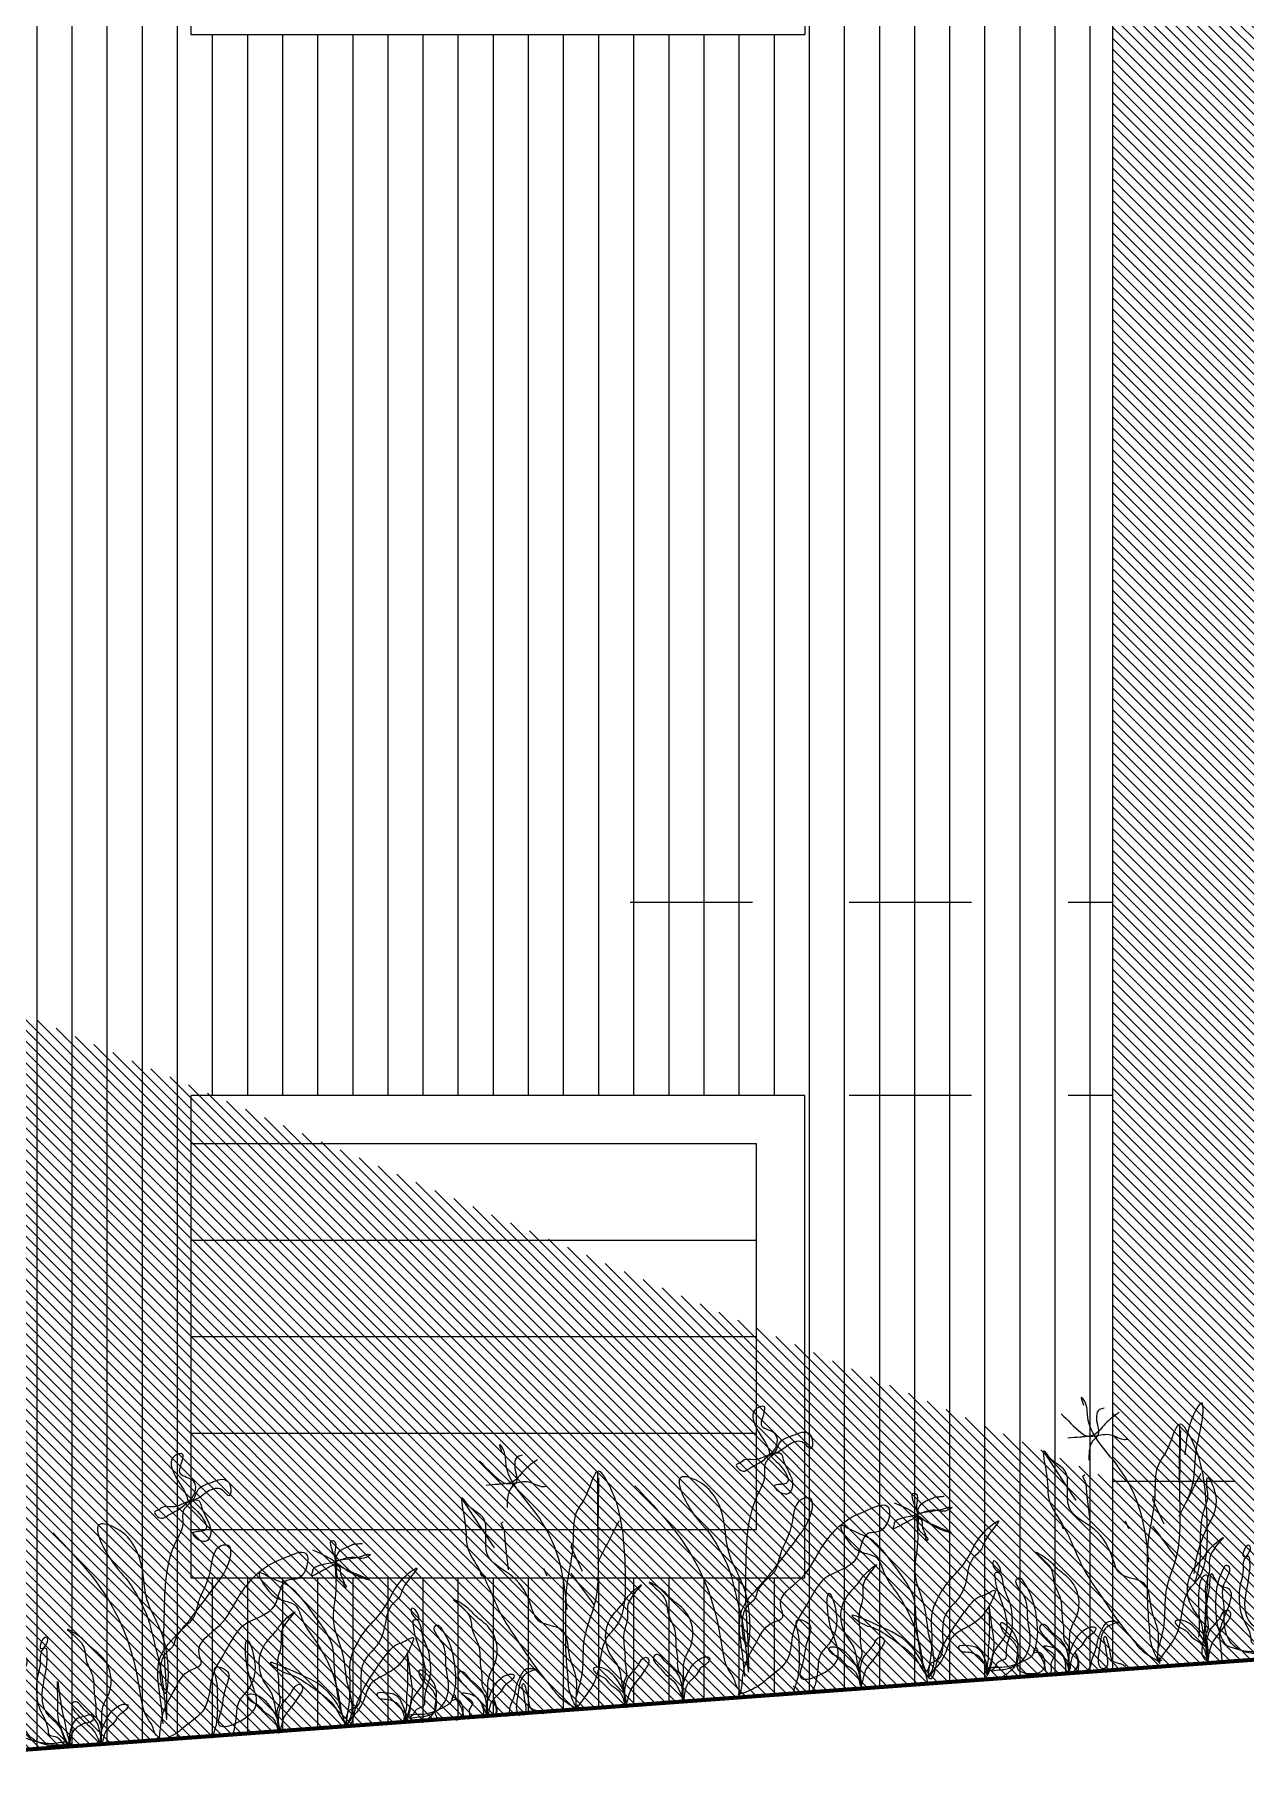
# Model space of a CAD drawing. Header units: millimetres. Extents: x 3779 to 7711, y 1445 to 3132.
# Drawn here: x 3976.757 to 3978.013, y 1452.485 to 1454.275 of the extents above; entities that cross this region are included whole.
import ezdxf

# ---------------------------------------------------------------- set-up
doc = ezdxf.new("R2010")
doc.units = ezdxf.units.MM
doc.linetypes.add('HIDDEN', pattern=[9.525, 6.35, -3.175])
for name, color, linetype, lineweight in [('pluma 0.0', 33, 'Continuous', 0), ('pluma 0.5', 41, 'Continuous', 5), ('pluma 1', 1, 'Continuous', 9), ('pluma 1.5', 14, 'Continuous', 15), ('pluma 12', 30, 'Continuous', 120), ('proyecciones', 32, 'HIDDEN', 9), ('VEJETACION', 3, 'Continuous', 9)]:
    doc.layers.add(name, color=color, linetype=linetype, lineweight=lineweight)
pattern_1 = [(135, (0, 0), (-0.005612660076, -0.005612660076), [])]

# ---------------------------------------------------------------- blocks, each defined once
blk = doc.blocks.new('JGJGHJ')
at = {"layer": 'VEJETACION', "color": 84, "linetype": 'Continuous', "lineweight": 5, "ltscale": 0.1}
for p, q in [((1139.2041, 440.5504), (1139.1997, 440.491)), ((1139.0623, 440.5323), (1139.0915, 440.4804)), ((1139.1006, 440.5052), (1139.1026, 440.5065)), ((1139.1033, 440.497), (1139.1006, 440.5052)), ((1139.1034, 440.4841), (1139.1033, 440.497)), ((1139.1048, 440.4565), (1139.1034, 440.4841)), ((1139.1713, 440.4754), (1139.1724, 440.479)), ((1139.1809, 440.4493), (1139.1713, 440.4754)), ((1139.0765, 440.4517), (1139.0755, 440.4553)), ((1139.1441, 440.4471), (1139.1414, 440.4553))]:
    blk.add_line(p, q, dxfattribs=at)
for points in [[(1138.7362, 440.3233), (1138.735, 440.3514), (1138.7379, 440.392), (1138.7597, 440.4171), (1138.8021, 440.4642), (1138.8156, 440.4841), (1138.8165, 440.5028), (1138.8092, 440.5028), (1138.7968, 440.4808), (1138.7886, 440.46), (1138.7824, 440.4485), (1138.7752, 440.4307), (1138.7555, 440.4109), (1138.7524, 440.4035), (1138.7421, 440.3941), (1138.7402, 440.3545), (1138.7452, 440.3952), (1138.7282, 440.4555), (1138.7259, 440.4857), (1138.6997, 440.5303), (1138.6861, 440.5344), (1138.6936, 440.498), (1138.7125, 440.47), (1138.7188, 440.4575), (1138.7272, 440.4367), (1138.7337, 440.4034), (1138.738, 440.3743), (1138.7403, 440.3285), (1138.7413, 440.342), (1138.743, 440.4066), (1138.746, 440.442), (1138.749, 440.4671), (1138.7633, 440.5109), (1138.7716, 440.5286), (1138.7746, 440.5443), (1138.7767, 440.5463), (1138.7788, 440.5484), (1138.7819, 440.5505), (1138.7912, 440.5641), (1138.8016, 440.5684), (1138.8193, 440.5705), (1138.8235, 440.5633), (1138.8215, 440.5539), (1138.8144, 440.5606), (1138.7997, 440.56), (1138.786, 440.5526), (1138.7808, 440.5516), (1138.7615, 440.5468), (1138.7519, 440.5473), (1138.7469, 440.5445), (1138.7434, 440.543), (1138.7496, 440.5358), (1138.7559, 440.5379), (1138.76, 440.54), (1138.7725, 440.5463), (1138.7777, 440.5505), (1138.7829, 440.5547), (1138.7859, 440.5714), (1138.7726, 440.5806), (1138.7759, 440.5947), (1138.7764, 440.6005), (1138.7681, 440.5994), (1138.7671, 440.5786), (1138.7777, 440.5557), (1138.7787, 440.5516), (1138.7874, 440.5402), (1138.7932, 440.52), (1138.781, 440.5183), (1138.7936, 440.5089), (1138.7987, 440.5131), (1138.7923, 440.5443), (1138.7902, 440.5506), (1138.7829, 440.5516), (1138.7798, 440.5505)], [(1139.1624, 440.4111), (1139.1574, 440.4638), (1139.1372, 440.513), (1139.11, 440.5656), (1139.1075, 440.5831), (1139.1052, 440.5866), (1139.1064, 440.5784)], [(1139.1275, 440.5739), (1139.1228, 440.5727), (1139.1194, 440.5562), (1139.1195, 440.5469), (1139.1136, 440.541), (1139.1113, 440.5374), (1139.109, 440.5304), (1139.1079, 440.521)], [(1139.083, 440.5713), (1139.1018, 440.5503), (1139.1066, 440.5468), (1139.1159, 440.5457), (1139.1324, 440.5458), (1139.1465, 440.54), (1139.15, 440.54)], [(1139.1428, 440.5681), (1139.1276, 440.5575), (1139.1148, 440.5468), (1139.1054, 440.5456), (1139.1007, 440.5456), (1139.0878, 440.5455)], [(1139.1642, 440.3089), (1139.1648, 440.3164), (1139.1666, 440.3392), (1139.1616, 440.3616), (1139.1552, 440.3902), (1139.1318, 440.4016), (1139.1251, 440.418), (1139.1086, 440.4489), (1139.0839, 440.4741), (1139.0821, 440.5127), (1139.0689, 440.5251), (1139.0626, 440.534), (1139.0634, 440.5073), (1139.0638, 440.4833), (1139.0751, 440.4579), (1139.0845, 440.4356), (1139.0928, 440.4126), (1139.1084, 440.383), (1139.1264, 440.3521), (1139.1416, 440.3295), (1139.1536, 440.316), (1139.1658, 440.3085), (1139.1651, 440.3095), (1139.1664, 440.3118)], [(1139.165, 440.3079), (1139.1697, 440.3139), (1139.1839, 440.3318), (1139.1921, 440.3532), (1139.2027, 440.3806), (1139.2109, 440.3889), (1139.2192, 440.4032), (1139.2249, 440.4365), (1139.226, 440.4662), (1139.2221, 440.5149), (1139.2161, 440.5338), (1139.2053, 440.5516), (1139.1912, 440.529), (1139.1782, 440.5087), (1139.1736, 440.4814), (1139.169, 440.4576), (1139.1632, 440.4338), (1139.1598, 440.4005), (1139.1576, 440.3649), (1139.1577, 440.3376), (1139.1602, 440.3198), (1139.1662, 440.3068), (1139.1662, 440.3079), (1139.1686, 440.3091)], [(1139.2047, 440.5449), (1139.1986, 440.4696), (1139.1907, 440.4139), (1139.1777, 440.3795), (1139.173, 440.3451), (1139.1682, 440.3287), (1139.165, 440.3205)], [(1138.6366, 440.5288), (1138.6878, 440.4571), (1138.7077, 440.4032), (1138.7145, 440.3558), (1138.7195, 440.3312), (1138.7245, 440.3214), (1138.7262, 440.3149), (1138.7278, 440.3116)], [(1138.9035, 440.4918), (1138.9214, 440.4814), (1138.9367, 440.4689), (1138.9562, 440.4579), (1138.9588, 440.4569), (1138.9262, 440.4767), (1138.9576, 440.4826), (1138.9602, 440.4832), (1138.9618, 440.4826), (1138.9629, 440.4826), (1138.9608, 440.4811), (1138.945, 440.481), (1138.9235, 440.4772), (1138.9062, 440.474), (1138.9026, 440.4718), (1138.901, 440.4671), (1138.9005, 440.466), (1138.9089, 440.4682), (1138.9209, 440.4735), (1138.9256, 440.4762), (1138.9267, 440.4777), (1138.9266, 440.4861), (1138.9266, 440.4992), (1138.925, 440.4998), (1138.9272, 440.4756), (1138.9267, 440.4699), (1138.9273, 440.4615), (1138.9294, 440.4589), (1138.9326, 440.4552), (1138.9336, 440.4521), (1138.9347, 440.4505), (1138.9357, 440.451), (1138.9347, 440.4536), (1138.9331, 440.4584), (1138.9309, 440.4652), (1138.9299, 440.4725), (1138.9283, 440.4735), (1138.9277, 440.4751), (1138.9272, 440.4767)], [(1138.7303, 440.3058), (1138.732, 440.3132), (1138.7372, 440.3354), (1138.7489, 440.3552), (1138.7696, 440.3772), (1138.7796, 440.3817), (1138.7784, 440.3928), (1138.8016, 440.4207), (1138.8226, 440.4474), (1138.8569, 440.4792), (1138.8755, 440.4862), (1138.8961, 440.4888), (1138.8872, 440.4637), (1138.8746, 440.4621), (1138.8603, 440.4376), (1138.826, 440.4186), (1138.8084, 440.3974), (1138.7897, 440.3662), (1138.7795, 440.3354), (1138.758, 440.3185), (1138.7426, 440.3094), (1138.7286, 440.306), (1138.7295, 440.3067), (1138.729, 440.3094)], [(1139.197, 440.4565), (1139.223, 440.4992)], [(1139.1907, 440.4139), (1139.1692, 440.4482)], [(1139.2163, 440.305), (1139.2157, 440.3176), (1139.2099, 440.3323), (1139.1972, 440.3464), (1139.1899, 440.349), (1139.1872, 440.349), (1139.1851, 440.3479), (1139.1873, 440.3432), (1139.1957, 440.3375), (1139.2004, 440.3312), (1139.2078, 440.3249), (1139.2131, 440.3161), (1139.2153, 440.3071), (1139.2157, 440.3192), (1139.2235, 440.3397), (1139.2319, 440.3487), (1139.2371, 440.355), (1139.2407, 440.3556), (1139.2423, 440.354), (1139.2361, 440.3403), (1139.2345, 440.3382), (1139.222, 440.3234), (1139.2189, 440.3161), (1139.2153, 440.3071), (1139.2153, 440.3092), (1139.2136, 440.3302), (1139.2109, 440.348), (1139.2029, 440.3627), (1139.2064, 440.3984), (1139.2194, 440.4121), (1139.2278, 440.4216), (1139.2409, 440.4311), (1139.2263, 440.4132), (1139.2242, 440.3985), (1139.2191, 440.3817), (1139.2187, 440.3602), (1139.2182, 440.3507), (1139.2177, 440.336), (1139.2157, 440.3323), (1139.2147, 440.3255), (1139.2152, 440.3203), (1139.2158, 440.3056)], [(1138.9869, 440.3059), (1138.9826, 440.3227), (1138.9684, 440.3316), (1138.9605, 440.3341), (1138.9594, 440.3378), (1138.9699, 440.3384), (1138.9789, 440.3353), (1138.9821, 440.3311), (1138.9852, 440.3238), (1138.9874, 440.3091), (1138.9874, 440.308), (1138.9916, 440.3165), (1138.9952, 440.3291), (1139.0082, 440.3459), (1139.0108, 440.3648), (1139.0021, 440.4078), (1139.0032, 440.412), (1139.0079, 440.412), (1139.0015, 440.4236), (1139.001, 440.4225), (1139.0084, 440.4084), (1139.01, 440.3984), (1139.0154, 440.379), (1139.0165, 440.367), (1139.0155, 440.3528), (1139.0078, 440.327), (1139.0073, 440.3228), (1138.9989, 440.3191), (1138.9932, 440.3123), (1138.9911, 440.3107), (1138.9942, 440.3107), (1139.0089, 440.3118), (1139.0262, 440.3214), (1139.034, 440.3434), (1139.0328, 440.3623), (1139.0306, 440.3859), (1139.0252, 440.4043), (1139.0263, 440.4048), (1139.031, 440.4006), (1139.0418, 440.3571), (1139.0418, 440.3482), (1139.0387, 440.3324), (1139.0336, 440.3225), (1139.0288, 440.3198), (1139.0021, 440.3134), (1138.9932, 440.3138), (1138.9869, 440.3122), (1138.9853, 440.3107), (1138.9853, 440.3096), (1138.9936, 440.3259), (1138.9956, 440.3522), (1138.9939, 440.3768), (1138.9914, 440.3443), (1138.9894, 440.3301), (1138.9884, 440.3206), (1138.9874, 440.3143), (1138.9879, 440.3122)]]:
    blk.add_spline(points, degree=3, dxfattribs=at)
for points, knots in [([(1138.9244, 440.305), (1138.9238, 440.3102), (1138.9218, 440.3248), (1138.9062, 440.3503), (1138.8859, 440.3616), (1138.8401, 440.3862), (1138.8625, 440.3675), (1138.8735, 440.364), (1138.886, 440.3561), (1138.8994, 440.344), (1138.9125, 440.333), (1138.9187, 440.3199), (1138.9286, 440.2983), (1138.9348, 440.3216), (1138.9418, 440.3404), (1138.9578, 440.3612), (1138.9719, 440.3785), (1138.9822, 440.3883), (1138.9908, 440.389), (1139.0032, 440.3965), (1138.9982, 440.3844), (1138.9932, 440.3767), (1138.9833, 440.3644), (1138.9697, 440.3572), (1138.9517, 440.3508), (1138.9463, 440.3324), (1138.9378, 440.321), (1138.9305, 440.3147), (1138.9229, 440.303), (1138.9365, 440.349), (1138.928, 440.3715), (1138.9511, 440.4055), (1138.9733, 440.4234), (1138.9856, 440.4477), (1138.9991, 440.4599), (1139.0155, 440.4684), (1138.9934, 440.4485), (1138.9915, 440.4361), (1138.9761, 440.4268), (1138.9736, 440.4069), (1138.9648, 440.3882), (1138.9501, 440.377), (1138.9401, 440.3559), (1138.9465, 440.3256), (1138.9282, 440.3234), (1138.9217, 440.3002), (1138.9155, 440.3636), (1138.9197, 440.3948), (1138.8991, 440.4254), (1138.8809, 440.4569), (1138.8605, 440.4639), (1138.8405, 440.4781), (1138.8556, 440.4471), (1138.869, 440.4418), (1138.8848, 440.4366), (1138.8869, 440.4172), (1138.8968, 440.4031), (1138.9057, 440.387), (1138.9143, 440.367), (1138.9193, 440.3464), (1138.9205, 440.3267), (1138.9217, 440.3189), (1138.9246, 440.3074), (1138.9375, 440.3236), (1138.9274, 440.3482), (1138.9295, 440.3829), (1138.9157, 440.4142), (1138.9253, 440.4429), (1138.9261, 440.4667), (1138.9256, 440.4878), (1138.9387, 440.492), (1138.9438, 440.4936), (1138.9463, 440.4949), (1138.9498, 440.4946), (1138.9528, 440.4948), (1138.9551, 440.4948), (1138.9558, 440.4948)], [0.002739, 0.002739, 0.002739, 0.002739, 0.018273, 0.046968, 0.08365, 0.112338, 0.130172, 0.137802, 0.149484, 0.172954, 0.193505, 0.197984, 0.218824, 0.233162, 0.24711, 0.286002, 0.305882, 0.317303, 0.324597, 0.33602, 0.339187, 0.356706, 0.367352, 0.384876, 0.403266, 0.420291, 0.43892, 0.444586, 0.450999, 0.47026, 0.519692, 0.554414, 0.578494, 0.606554, 0.632847, 0.635087, 0.656521, 0.670434, 0.681081, 0.704884, 0.726387, 0.741968, 0.758544, 0.797198, 0.802593, 0.807071, 0.857943, 0.87897, 0.920175, 0.958036, 0.982265, 0.990342, 1.015457, 1.030748, 1.041949, 1.060359, 1.081861, 1.094409, 1.115054, 1.146877, 1.158935, 1.171117, 1.177834, 1.180667, 1.22177, 1.249879, 1.285018, 1.319063, 1.335115, 1.359887, 1.369754, 1.372922, 1.37609, 1.378094, 1.383104, 1.385107, 1.385107, 1.385107, 1.385107]), ([(1138.8562, 440.305), (1138.8562, 440.3087), (1138.8561, 440.3176), (1138.8497, 440.3316), (1138.8409, 440.3435), (1138.8313, 440.347), (1138.8272, 440.3473), (1138.8234, 440.3458), (1138.8284, 440.3387), (1138.8356, 440.3372), (1138.84, 440.3282), (1138.8485, 440.3233), (1138.8532, 440.316), (1138.8557, 440.2993), (1138.8547, 440.3245), (1138.8599, 440.3358), (1138.8715, 440.3452), (1138.8749, 440.3529), (1138.8803, 440.3544), (1138.8854, 440.3485), (1138.8781, 440.3417), (1138.8713, 440.3319), (1138.8624, 440.3242), (1138.8589, 440.3154), (1138.8549, 440.3018), (1138.8553, 440.315), (1138.8529, 440.3266), (1138.8527, 440.3466), (1138.8371, 440.3651), (1138.8398, 440.3942), (1138.8589, 440.4085), (1138.8665, 440.4202), (1138.8904, 440.4362), (1138.862, 440.4133), (1138.8659, 440.3957), (1138.8562, 440.3788), (1138.8594, 440.3621), (1138.8572, 440.3472), (1138.86, 440.3369), (1138.8546, 440.3298), (1138.8542, 440.3241), (1138.8555, 440.3157), (1138.8556, 440.3095), (1138.8556, 440.305)], [0.0018787, 0.0018787, 0.0018787, 0.0018787, 0.0126042, 0.0283908, 0.0473512, 0.0551559, 0.0577811, 0.0601289, 0.0652974, 0.0754898, 0.0833623, 0.0930411, 0.1033918, 0.1125559, 0.124636, 0.1465632, 0.1588164, 0.1670148, 0.1707275, 0.1729543, 0.1879815, 0.1906057, 0.2099613, 0.2179544, 0.2276022, 0.2297011, 0.2507489, 0.2687815, 0.2854514, 0.3213213, 0.3402531, 0.3528934, 0.3690643, 0.3921814, 0.407023, 0.4246157, 0.4461357, 0.4555953, 0.4702969, 0.474528, 0.4814296, 0.4867031, 0.5000323, 0.5000323, 0.5000323, 0.5000323]), ([(1139.0714, 440.305), (1139.0713, 440.309), (1139.0712, 440.3183), (1139.0776, 440.3328), (1139.0862, 440.3448), (1139.0958, 440.3484), (1139.0999, 440.3487), (1139.1037, 440.3472), (1139.0988, 440.3402), (1139.0916, 440.3386), (1139.0873, 440.3295), (1139.0789, 440.3245), (1139.0743, 440.3171), (1139.0719, 440.3005), (1139.0726, 440.3257), (1139.0673, 440.3369), (1139.0556, 440.3461), (1139.0522, 440.3538), (1139.0468, 440.3553), (1139.0417, 440.3493), (1139.0491, 440.3426), (1139.056, 440.3329), (1139.065, 440.3253), (1139.0685, 440.3165), (1139.0727, 440.3029), (1139.0721, 440.3161), (1139.0744, 440.3278), (1139.0744, 440.3477), (1139.0898, 440.3664), (1139.0868, 440.3955), (1139.0676, 440.4096), (1139.0599, 440.4212), (1139.0357, 440.437), (1139.0644, 440.4144), (1139.0607, 440.3967), (1139.0705, 440.3799), (1139.0676, 440.3632), (1139.0699, 440.3484), (1139.0672, 440.338), (1139.0727, 440.331), (1139.0732, 440.3252), (1139.0719, 440.3165), (1139.0719, 440.3099), (1139.072, 440.305)], [0.0007556, 0.0007556, 0.0007556, 0.0007556, 0.0126042, 0.0283908, 0.0473512, 0.0551559, 0.0577811, 0.0601289, 0.0652974, 0.0754898, 0.0833623, 0.0930411, 0.1033918, 0.1125559, 0.124636, 0.1465632, 0.1588164, 0.1670148, 0.1707275, 0.1729543, 0.1879815, 0.1906057, 0.2099613, 0.2179544, 0.2276022, 0.2297011, 0.2507489, 0.2687815, 0.2854514, 0.3213213, 0.3402531, 0.3528934, 0.3690643, 0.3921814, 0.407023, 0.4246157, 0.4461357, 0.4555953, 0.4702969, 0.474528, 0.4814296, 0.4867031, 0.5011689, 0.5011689, 0.5011689, 0.5011689]), ([(1138.6378, 440.305), (1138.6384, 440.3108), (1138.6397, 440.3222), (1138.6525, 440.3306), (1138.6636, 440.3302), (1138.6663, 440.3396), (1138.6536, 440.3364), (1138.6461, 440.3352), (1138.6416, 440.3285), (1138.6382, 440.3198), (1138.637, 440.3123), (1138.6373, 440.303), (1138.6308, 440.3188), (1138.6309, 440.329), (1138.6132, 440.342), (1138.612, 440.3724), (1138.6218, 440.3886), (1138.6214, 440.4115), (1138.61, 440.4065), (1138.6201, 440.4257), (1138.6247, 440.4155), (1138.6132, 440.4087), (1138.6145, 440.3927), (1138.6079, 440.3797), (1138.6074, 440.3641), (1138.6077, 440.346), (1138.6173, 440.3336), (1138.6163, 440.3184), (1138.6277, 440.3188), (1138.6283, 440.3118), (1138.6349, 440.3083), (1138.6241, 440.3095), (1138.6152, 440.3084), (1138.5946, 440.3181), (1138.5887, 440.3397), (1138.5928, 440.3618), (1138.5876, 440.3808), (1138.6041, 440.399), (1138.5957, 440.4035), (1138.5834, 440.3835), (1138.5826, 440.367), (1138.5821, 440.3433), (1138.5849, 440.3318), (1138.5888, 440.3206), (1138.6026, 440.3144), (1138.6162, 440.31), (1138.6306, 440.3124), (1138.6364, 440.3114), (1138.6394, 440.3093), (1138.6388, 440.3013), (1138.6263, 440.334), (1138.6288, 440.3441), (1138.6301, 440.3926), (1138.6313, 440.3458), (1138.6352, 440.3301), (1138.6354, 440.3198), (1138.6377, 440.3139), (1138.6369, 440.3111), (1138.6367, 440.3104)], [0.000913, 0.000913, 0.000913, 0.000913, 0.0173084, 0.0340575, 0.0423584, 0.0461786, 0.0566925, 0.066157, 0.0714054, 0.0793985, 0.09424, 0.0952895, 0.1046771, 0.1177957, 0.1391085, 0.1581799, 0.2020194, 0.2063465, 0.2110719, 0.2242232, 0.2253967, 0.2413574, 0.2514508, 0.2715629, 0.283677, 0.2978834, 0.3247739, 0.3290043, 0.3381728, 0.3471107, 0.3497353, 0.3528855, 0.3676238, 0.3873573, 0.4107605, 0.4296796, 0.4533853, 0.4724863, 0.4736601, 0.4799807, 0.5247805, 0.5337008, 0.5497546, 0.5610222, 0.5664269, 0.5939342, 0.6028751, 0.6093694, 0.6115962, 0.6126457, 0.6309532, 0.6572732, 0.6819853, 0.7146237, 0.728946, 0.7384492, 0.7448328, 0.7469964, 0.7469964, 0.7469964, 0.7469964]), ([(1138.6711, 440.305), (1138.6711, 440.3054), (1138.6708, 440.3143), (1138.673, 440.3257), (1138.673, 440.3456), (1138.6884, 440.3643), (1138.6854, 440.3934), (1138.6662, 440.4075), (1138.6584, 440.4191), (1138.6343, 440.4349), (1138.663, 440.4122), (1138.6593, 440.3946), (1138.6691, 440.3778), (1138.6662, 440.3611), (1138.6685, 440.3462), (1138.6658, 440.3359), (1138.6713, 440.3289), (1138.6717, 440.3231), (1138.6706, 440.3151), (1138.6705, 440.3092), (1138.6705, 440.305)], [0.2285288, 0.2285288, 0.2285288, 0.2285288, 0.2297011, 0.2507489, 0.2687815, 0.2854514, 0.3213213, 0.3402531, 0.3528934, 0.3690643, 0.3921814, 0.407023, 0.4246157, 0.4461357, 0.4555953, 0.4702969, 0.474528, 0.4814296, 0.4867031, 0.4990602, 0.4990602, 0.4990602, 0.4990602]), ([(1138.7854, 440.3048), (1138.7875, 440.3091), (1138.7933, 440.3213), (1138.7937, 440.3439), (1138.796, 440.3608), (1138.7905, 440.3825), (1138.8103, 440.3733), (1138.8053, 440.3602), (1138.7999, 440.3479), (1138.798, 440.3338), (1138.7861, 440.308), (1138.8489, 440.3291), (1138.8236, 440.3612), (1138.8277, 440.4177), (1138.8395, 440.3722), (1138.8298, 440.3541), (1138.8143, 440.3405), (1138.8124, 440.327), (1138.8092, 440.3103), (1138.8057, 440.305)], [0, 0, 0, 0, 0.0145093, 0.0403953, 0.0638316, 0.0738756, 0.0888556, 0.0967471, 0.1122925, 0.1296184, 0.1423434, 0.1791755, 0.2238299, 0.2540448, 0.2770528, 0.3131152, 0.3194303, 0.337077, 0.3558203, 0.3558203, 0.3558203, 0.3558203]), ([(1139.004, 440.305), (1139.0099, 440.3083), (1139.0221, 440.3151), (1139.0204, 440.3405), (1139.0049, 440.3474), (1139.0041, 440.3639), (1139.0227, 440.3445), (1139.0203, 440.3305), (1139.0155, 440.309), (1139.0252, 440.3058), (1139.0295, 440.3051), (1139.0297, 440.305)], [0, 0, 0, 0, 0.0190631, 0.0390751, 0.0609662, 0.0651734, 0.0786481, 0.1041588, 0.1199359, 0.1309978, 0.1313624, 0.1313624, 0.1313624, 0.1313624]), ([(1138.6707, 440.3124), (1138.6706, 440.3137), (1138.6701, 440.3258), (1138.6659, 440.3347), (1138.6542, 440.344), (1138.6508, 440.3517), (1138.6453, 440.3532), (1138.6402, 440.3472), (1138.6476, 440.3404), (1138.6546, 440.3307), (1138.6636, 440.3231), (1138.6667, 440.3153), (1138.6694, 440.3069), (1138.6702, 440.305)], [0.1219066, 0.1219066, 0.1219066, 0.1219066, 0.124636, 0.1465632, 0.1588164, 0.1670148, 0.1707275, 0.1729543, 0.1879815, 0.1906057, 0.2099613, 0.2179544, 0.2240283, 0.2240283, 0.2240283, 0.2240283]), ([(1138.67, 440.305), (1138.6699, 440.3083), (1138.67, 440.3169), (1138.6762, 440.3307), (1138.6848, 440.3427), (1138.6944, 440.3463), (1138.6985, 440.3466), (1138.7023, 440.3451), (1138.6973, 440.338), (1138.6902, 440.3365), (1138.6859, 440.3274), (1138.6774, 440.3224), (1138.6732, 440.3155), (1138.6717, 440.3066), (1138.6713, 440.305)], [0.0028509, 0.0028509, 0.0028509, 0.0028509, 0.0126042, 0.0283908, 0.0473512, 0.0551559, 0.0577811, 0.0601289, 0.0652974, 0.0754898, 0.0833623, 0.0930411, 0.1033918, 0.1106779, 0.1106779, 0.1106779, 0.1106779]), ([(1139.0918, 440.305), (1139.0922, 440.3053), (1139.095, 440.3076), (1139.0956, 440.3162), (1139.1017, 440.3247), (1139.1038, 440.3361), (1139.1084, 440.3446), (1139.1136, 440.3534), (1139.1204, 440.3529), (1139.1232, 440.3527), (1139.1283, 440.3504), (1139.1231, 440.3513), (1139.12, 440.3492), (1139.1154, 440.3485), (1139.1116, 440.3452), (1139.1082, 440.3406), (1139.1062, 440.333), (1139.1048, 440.3248), (1139.102, 440.3162), (1139.102, 440.3064), (1139.1059, 440.305)], [0.3429987, 0.3429987, 0.3429987, 0.3429987, 0.3443383, 0.3528353, 0.3672007, 0.3748583, 0.3870919, 0.3975073, 0.4006648, 0.406031, 0.408384, 0.4115412, 0.4148691, 0.4210279, 0.4243966, 0.4296567, 0.4379725, 0.44767, 0.4541753, 0.4670223, 0.4670223, 0.4670223, 0.4670223]), ([(1139.0397, 440.305), (1139.0421, 440.3056), (1139.049, 440.3096), (1139.0475, 440.3248), (1139.04, 440.3267), (1139.035, 440.3241), (1139.0395, 440.3349), (1139.0407, 440.3251), (1139.0451, 440.3195), (1139.0466, 440.3126), (1139.0474, 440.306), (1139.0477, 440.305)], [0.14037041, 0.14037041, 0.14037041, 0.14037041, 0.14772081, 0.16475415, 0.16795511, 0.17063811, 0.17679407, 0.18128768, 0.18881834, 0.20131939, 0.20412526, 0.20412526, 0.20412526, 0.20412526]), ([(1139.0531, 440.305), (1139.0547, 440.3076), (1139.0515, 440.3144), (1139.0616, 440.3224), (1139.0515, 440.3266), (1139.0456, 440.3331), (1139.0613, 440.331), (1139.0672, 440.3214), (1139.0684, 440.3111), (1139.0679, 440.3066), (1139.0679, 440.305)], [0.2114725, 0.2114725, 0.2114725, 0.2114725, 0.22094792, 0.22780607, 0.24083049, 0.24346062, 0.24819661, 0.27051547, 0.27684822, 0.28114856, 0.28114856, 0.28114856, 0.28114856]), ([(1139.0779, 440.305), (1139.0784, 440.3055), (1139.0828, 440.3101), (1139.0816, 440.3158), (1139.0789, 440.3254), (1139.0835, 440.3139), (1139.081, 440.3072), (1139.0811, 440.305)], [0.29521344, 0.29521344, 0.29521344, 0.29521344, 0.29681886, 0.31105723, 0.31322568, 0.3208833, 0.32976468, 0.32976468, 0.32976468, 0.32976468]), ([(1139.1093, 440.305), (1139.1096, 440.3052), (1139.1114, 440.306), (1139.1133, 440.3119), (1139.1112, 440.3206), (1139.112, 440.3291), (1139.1089, 440.3361), (1139.1122, 440.3382), (1139.1133, 440.333), (1139.1146, 440.3279), (1139.1156, 440.3201), (1139.1156, 440.3115), (1139.123, 440.3088), (1139.1269, 440.3083), (1139.1304, 440.3046), (1139.1303, 440.306), (1139.1303, 440.3062)], [0.47032051, 0.47032051, 0.47032051, 0.47032051, 0.47142849, 0.47613286, 0.4866641, 0.49775811, 0.50354306, 0.50471956, 0.50707184, 0.51460181, 0.5241264, 0.5300063, 0.53849014, 0.54249737, 0.54556529, 0.54609119, 0.54609119, 0.54609119, 0.54609119]), ([(1138.7902, 440.305), (1138.7898, 440.3057), (1138.7886, 440.3075), (1138.7866, 440.3086), (1138.7854, 440.3092)], [0.375688205, 0.375688205, 0.375688205, 0.375688205, 0.378160325, 0.382185658, 0.382185658, 0.382185658, 0.382185658])]:
    blk.add_open_spline(points, degree=3, knots=knots, dxfattribs=at)

msp = doc.modelspace()

# ---------------------------------------------------------------- hatches: boundary and pattern name
at = {"layer": 'pluma 0.0'}
h = msp.add_hatch(dxfattribs=at)
h.set_pattern_fill('LINE', color=256, scale=0.0025, angle=135)
h.set_pattern_definition(pattern_1)
h.paths.add_polyline_path([(3978.4998, 1452.7749), (3977.8748, 1452.7749), (3977.8748, 1452.5791), (3978.4998, 1452.6249)])
h.paths.add_polyline_path([(3978.4998, 1456.1749), (3978.0498, 1456.1749), (3978.0498, 1455.9749), (3977.8748, 1455.9749), (3977.8748, 1452.7749), (3978.4998, 1452.7749)])
h = msp.add_hatch(dxfattribs=at)
h.set_pattern_fill('LINE', color=256, scale=0.0025, angle=135)
h.set_pattern_definition(pattern_1)
h.paths.add_polyline_path([(3976.6505, 1453.02), (3975.8893, 1453.02), (3975.8893, 1452.6745), (3975.0893, 1452.6745), (3975.0893, 1453.02), (3974.8049, 1453.02), (3973.7423, 1452.2761), (3976.6505, 1452.4893)])
h.paths.add_polyline_path([(3975.8893, 1453.02), (3975.0893, 1453.02), (3975.0893, 1452.6745), (3975.8893, 1452.6745)], flags=17)
h.paths.add_polyline_path([(3975.8893, 1453.1745), (3975.0893, 1453.1745), (3975.0893, 1453.02), (3975.8893, 1453.02)])
h.paths.add_polyline_path([(3975.0893, 1453.1745), (3975.0257, 1453.1745), (3974.8049, 1453.02), (3975.0893, 1453.02)])
h.paths.add_polyline_path([(3976.6505, 1453.2997), (3976.5755, 1453.3747), (3976.5755, 1453.1746), (3976.0998, 1453.1746), (3976.0998, 1453.1746), (3975.8893, 1453.1746), (3975.8893, 1453.02), (3976.6505, 1453.02)])
h.paths.add_polyline_path([(3976.9302, 1453.02), (3976.6505, 1453.02), (3976.6505, 1452.4893), (3977.4055, 1452.5447)])
h.paths.add_polyline_path([(3976.6505, 1453.2997), (3976.6505, 1453.02), (3976.9302, 1453.02)], flags=17)
h.paths.add_polyline_path([(3976.6505, 1453.2997), (3976.9302, 1453.02), (3977.3037, 1453.02)])
h.paths.add_polyline_path([(3977.8748, 1452.7754), (3977.3037, 1453.02), (3976.9302, 1453.02), (3977.4055, 1452.5447), (3977.8748, 1452.5791)])

# ---------------------------------------------------------------- linework, layer by layer
for p, q in [((3976.7597, 1455.9749), (3976.7597, 1452.4973)), ((3976.7961, 1455.9749), (3976.7961, 1452.5)), ((3976.8325, 1455.9749), (3976.8325, 1452.5026)), ((3976.8689, 1455.9749), (3976.8689, 1452.5053)), ((3976.9053, 1455.9749), (3976.9053, 1452.508)), ((3977.5604, 1455.9749), (3977.5604, 1452.556)), ((3977.5968, 1455.9749), (3977.5968, 1452.5587)), ((3977.6332, 1455.9749), (3977.6332, 1452.5613)), ((3977.6696, 1455.9749), (3977.6696, 1452.564)), ((3977.7059, 1455.9749), (3977.7059, 1452.5667)), ((3977.7423, 1455.9749), (3977.7423, 1452.5693)), ((3977.7787, 1455.9749), (3977.7787, 1452.572)), ((3977.8151, 1455.9749), (3977.8151, 1452.5747)), ((3977.8515, 1455.9749), (3977.8515, 1452.5773)), ((3976.9417, 1454.2745), (3976.9417, 1453.1746)), ((3976.9781, 1454.2745), (3976.9781, 1453.1746)), ((3977.0145, 1454.2745), (3977.0145, 1453.1746)), ((3977.0509, 1454.2745), (3977.0509, 1453.1746)), ((3977.0873, 1454.2745), (3977.0873, 1453.1746)), ((3977.1237, 1454.2745), (3977.1237, 1453.1746)), ((3977.16, 1454.2745), (3977.16, 1453.1746)), ((3977.1964, 1454.2745), (3977.1964, 1453.1746)), ((3977.2328, 1454.2745), (3977.2328, 1453.1746)), ((3977.2692, 1454.2745), (3977.2692, 1453.1746)), ((3977.3056, 1454.2745), (3977.3056, 1453.1746)), ((3977.342, 1454.2745), (3977.342, 1453.1746)), ((3977.3784, 1454.2745), (3977.3784, 1453.1746)), ((3977.4148, 1454.2745), (3977.4148, 1453.1746)), ((3977.4512, 1454.2745), (3977.4512, 1453.1746)), ((3977.4876, 1454.2745), (3977.4876, 1453.1746)), ((3977.524, 1454.2745), (3977.524, 1453.1746)), ((3976.9417, 1452.6745), (3976.9417, 1452.5106)), ((3976.9781, 1452.6745), (3976.9781, 1452.5133)), ((3977.0145, 1452.6745), (3977.0145, 1452.516)), ((3977.0509, 1452.6745), (3977.0509, 1452.5187)), ((3977.0873, 1452.6745), (3977.0873, 1452.5213)), ((3977.1237, 1452.6745), (3977.1237, 1452.524)), ((3977.16, 1452.6745), (3977.16, 1452.5267)), ((3977.1964, 1452.6745), (3977.1964, 1452.5293)), ((3977.2328, 1452.6745), (3977.2328, 1452.532)), ((3977.2692, 1452.6745), (3977.2692, 1452.5347)), ((3977.3056, 1452.6745), (3977.3056, 1452.5373)), ((3977.342, 1452.6745), (3977.342, 1452.54)), ((3977.3784, 1452.6745), (3977.3784, 1452.5427)), ((3977.4148, 1452.6745), (3977.4148, 1452.5453)), ((3977.4512, 1452.6745), (3977.4512, 1452.548)), ((3977.4876, 1452.6745), (3977.4876, 1452.5507)), ((3977.524, 1452.6745), (3977.524, 1452.5533))]:
    msp.add_line(p, q, dxfattribs=at)
at = {"layer": 'pluma 0.5'}
msp.add_line((3977.8748, 1455.9749), (3977.8748, 1452.5791), dxfattribs=at)
at = {"layer": 'pluma 1'}
for p, q in [((3977.5559, 1455.9749), (3977.5559, 1454.2745)), ((3976.9195, 1454.2745), (3977.5559, 1454.2745)), ((3976.9195, 1453.0246), (3977.5059, 1453.0246)), ((3976.9195, 1452.9246), (3977.5059, 1452.9246)), ((3976.9195, 1452.8246), (3977.5059, 1452.8246))]:
    msp.add_line(p, q, dxfattribs=at)
for points in [[(3977.5559, 1453.1746), (3976.9195, 1453.1746), (3976.9195, 1452.6745), (3977.5559, 1452.6745)], [(3977.5059, 1453.1246), (3976.9195, 1453.1246), (3976.9195, 1452.7245), (3977.5059, 1452.7245)]]:
    msp.add_lwpolyline(points, close=True, dxfattribs=at)
at = {"layer": 'pluma 1.5'}
msp.add_line((3976.9195, 1455.9749), (3976.9195, 1454.2745), dxfattribs=at)
at = {"layer": 'pluma 12'}
msp.add_line((3963.4998, 1451.5253), (3978.4998, 1452.6249), dxfattribs=at)
at = {"layer": 'proyecciones', "linetype": 'HIDDEN', "ltscale": 0.02}
for p, q in [((3977.3748, 1453.3749), (3977.8748, 1453.3749)), ((3977.3748, 1453.1749), (3977.8748, 1453.1749)), ((3977.8748, 1452.7749), (3978.4998, 1452.7749))]:
    msp.add_line(p, q, dxfattribs=at)
at = {"layer": 'VEJETACION', "color": 84, "linetype": 'Continuous', "lineweight": 5, "ltscale": 0.1}
for p, q in [((3977.9442, 1452.8327), (3977.9441, 1452.7731)), ((3977.804, 1452.8044), (3977.8369, 1452.7547)), ((3977.8442, 1452.7801), (3977.8461, 1452.7816)), ((3977.8475, 1452.7721), (3977.8442, 1452.7801)), ((3977.8485, 1452.7593), (3977.8475, 1452.7721)), ((3977.8519, 1452.7318), (3977.8485, 1452.7593)), ((3977.9168, 1452.7555), (3977.9178, 1452.7592)), ((3977.9284, 1452.7302), (3977.9168, 1452.7555)), ((3977.8918, 1452.7253), (3977.8885, 1452.7333)), ((3977.824, 1452.725), (3977.8228, 1452.7285))]:
    msp.add_line(p, q, dxfattribs=at)
for points in [[(3977.9127, 1452.6908), (3977.9039, 1452.743), (3977.8802, 1452.7905), (3977.8492, 1452.841), (3977.8455, 1452.8583), (3977.8429, 1452.8617), (3977.8447, 1452.8536)], [(3977.4939, 1452.5722), (3977.4907, 1452.6002), (3977.4907, 1452.6409), (3977.5105, 1452.6676), (3977.5495, 1452.7176), (3977.5615, 1452.7384), (3977.561, 1452.7571), (3977.5538, 1452.7566), (3977.543, 1452.7338), (3977.5363, 1452.7124), (3977.531, 1452.7005), (3977.5251, 1452.6823), (3977.5069, 1452.661), (3977.5043, 1452.6535), (3977.4947, 1452.6433), (3977.4957, 1452.6037), (3977.4977, 1452.6446), (3977.4764, 1452.7035), (3977.472, 1452.7335), (3977.4425, 1452.7761), (3977.4287, 1452.7792), (3977.4388, 1452.7434), (3977.4597, 1452.7169), (3977.4669, 1452.7049), (3977.4768, 1452.6848), (3977.4856, 1452.652), (3977.492, 1452.6233), (3977.4977, 1452.5778), (3977.4977, 1452.5913), (3977.4947, 1452.6559), (3977.4951, 1452.6914), (3977.4963, 1452.7166), (3977.5074, 1452.7613), (3977.5144, 1452.7796), (3977.5163, 1452.7954), (3977.5182, 1452.7977), (3977.5201, 1452.7999), (3977.523, 1452.8022), (3977.5313, 1452.8165), (3977.5414, 1452.8214), (3977.5589, 1452.8249), (3977.5636, 1452.8179), (3977.5623, 1452.8084), (3977.5547, 1452.8146), (3977.5402, 1452.8129), (3977.527, 1452.8046), (3977.5219, 1452.8032), (3977.503, 1452.797), (3977.4934, 1452.7968), (3977.4886, 1452.7936), (3977.4852, 1452.792), (3977.492, 1452.7852), (3977.498, 1452.7877), (3977.502, 1452.7901), (3977.514, 1452.7974), (3977.5189, 1452.8019), (3977.5238, 1452.8065), (3977.5256, 1452.8233), (3977.5116, 1452.8316), (3977.5139, 1452.8459), (3977.514, 1452.8517), (3977.5057, 1452.85), (3977.5063, 1452.8291), (3977.5185, 1452.8071), (3977.5198, 1452.803), (3977.5293, 1452.7923), (3977.5365, 1452.7725), (3977.5245, 1452.77), (3977.5377, 1452.7616), (3977.5426, 1452.7662), (3977.5339, 1452.7968), (3977.5314, 1452.8029), (3977.524, 1452.8034), (3977.521, 1452.8021)], [(3977.8218, 1452.8447), (3977.8422, 1452.8252), (3977.8471, 1452.822), (3977.8566, 1452.8216), (3977.873, 1452.8229), (3977.8874, 1452.8181), (3977.8909, 1452.8184)], [(3977.8817, 1452.8459), (3977.8674, 1452.8342), (3977.8553, 1452.8227), (3977.8461, 1452.8208), (3977.8414, 1452.8204), (3977.8285, 1452.8194)], [(3977.8661, 1452.8505), (3977.8615, 1452.849), (3977.8593, 1452.8324), (3977.86, 1452.823), (3977.8546, 1452.8167), (3977.8525, 1452.813), (3977.8508, 1452.8058), (3977.8503, 1452.7964)], [(3977.9228, 1452.588), (3977.927, 1452.5943), (3977.9399, 1452.6132), (3977.9465, 1452.6351), (3977.955, 1452.6632), (3977.9627, 1452.6721), (3977.9699, 1452.687), (3977.9732, 1452.7206), (3977.9721, 1452.7503), (3977.9647, 1452.7985), (3977.9573, 1452.817), (3977.9453, 1452.834), (3977.9328, 1452.8104), (3977.9214, 1452.7892), (3977.9188, 1452.7616), (3977.9159, 1452.7376), (3977.9118, 1452.7134), (3977.9108, 1452.68), (3977.9112, 1452.6443), (3977.9133, 1452.6171), (3977.9171, 1452.5995), (3977.924, 1452.5869), (3977.9239, 1452.5881), (3977.9262, 1452.5895)], [(3977.9452, 1452.8272), (3977.9445, 1452.7517), (3977.9407, 1452.6956), (3977.9303, 1452.6603), (3977.928, 1452.6257), (3977.9244, 1452.609), (3977.9218, 1452.6005)], [(3977.9218, 1452.5889), (3977.9219, 1452.5965), (3977.9221, 1452.6193), (3977.9155, 1452.6413), (3977.907, 1452.6693), (3977.8828, 1452.679), (3977.875, 1452.6949), (3977.8563, 1452.7245), (3977.8298, 1452.7479), (3977.8252, 1452.7862), (3977.8112, 1452.7977), (3977.8042, 1452.806), (3977.8069, 1452.7795), (3977.8091, 1452.7555), (3977.8222, 1452.7311), (3977.8332, 1452.7095), (3977.8432, 1452.6872), (3977.8609, 1452.6588), (3977.881, 1452.6293), (3977.8979, 1452.6078), (3977.9108, 1452.5953), (3977.9235, 1452.5887), (3977.9228, 1452.5896), (3977.9239, 1452.592)], [(3977.3797, 1452.77), (3977.4359, 1452.7022), (3977.4597, 1452.6499), (3977.47, 1452.6031), (3977.4768, 1452.579), (3977.4824, 1452.5696), (3977.4846, 1452.5632), (3977.4864, 1452.56)], [(3977.9439, 1452.7385), (3977.9667, 1452.783)], [(3977.4893, 1452.5544), (3977.4905, 1452.5619), (3977.4941, 1452.5845), (3977.5043, 1452.605), (3977.5234, 1452.6285), (3977.533, 1452.6337), (3977.531, 1452.6447), (3977.5521, 1452.6741), (3977.5711, 1452.7023), (3977.603, 1452.7365), (3977.6211, 1452.7449), (3977.6414, 1452.749), (3977.6343, 1452.7232), (3977.622, 1452.7207), (3977.6095, 1452.6953), (3977.5766, 1452.6738), (3977.5606, 1452.6514), (3977.5442, 1452.619), (3977.5363, 1452.5875), (3977.5161, 1452.5691), (3977.5013, 1452.5589), (3977.4876, 1452.5545), (3977.4885, 1452.5553), (3977.4878, 1452.5578)], [(3977.6835, 1452.565), (3977.6791, 1452.5828), (3977.6632, 1452.6066), (3977.6316, 1452.6253), (3977.6047, 1452.6352), (3977.6195, 1452.6253), (3977.6267, 1452.6229), (3977.6372, 1452.6177), (3977.6563, 1452.6041), (3977.6715, 1452.5902), (3977.6738, 1452.5864), (3977.6871, 1452.5703), (3977.6921, 1452.5838), (3977.6961, 1452.5971), (3977.7156, 1452.6308), (3977.7274, 1452.6468), (3977.7358, 1452.6545), (3977.7427, 1452.657), (3977.7534, 1452.6609), (3977.7527, 1452.6578), (3977.7448, 1452.6421), (3977.7385, 1452.6336), (3977.7242, 1452.6234), (3977.7089, 1452.6132), (3977.7021, 1452.5976), (3977.6923, 1452.5818), (3977.6886, 1452.5775), (3977.685, 1452.5722), (3977.6865, 1452.5914), (3977.6887, 1452.6408), (3977.7054, 1452.6712), (3977.721, 1452.6895), (3977.7352, 1452.7137), (3977.7539, 1452.7322), (3977.7558, 1452.7334), (3977.7441, 1452.7154), (3977.7381, 1452.7029), (3977.7306, 1452.6953), (3977.7234, 1452.6726), (3977.7148, 1452.6528), (3977.7047, 1452.641), (3977.6989, 1452.6255), (3977.6908, 1452.5877), (3977.6859, 1452.5853), (3977.6843, 1452.5812), (3977.6714, 1452.6304), (3977.6697, 1452.6513), (3977.6489, 1452.6869), (3977.6236, 1452.715), (3977.6017, 1452.7254), (3977.5944, 1452.7288), (3977.6061, 1452.7066), (3977.6197, 1452.6997), (3977.6301, 1452.6955), (3977.6384, 1452.679), (3977.6499, 1452.6608), (3977.6568, 1452.6503), (3977.6662, 1452.632), (3977.6756, 1452.6016), (3977.6776, 1452.5897), (3977.6805, 1452.5778), (3977.684, 1452.5721), (3977.6858, 1452.5742), (3977.6846, 1452.6153), (3977.6804, 1452.6431), (3977.6707, 1452.6769), (3977.6731, 1452.7109), (3977.6729, 1452.7269), (3977.677, 1452.7513), (3977.6857, 1452.756), (3977.6886, 1452.7573), (3977.6915, 1452.7585), (3977.6935, 1452.7586), (3977.6985, 1452.759), (3977.7005, 1452.7592)], [(3977.6486, 1452.7524), (3977.6672, 1452.7434), (3977.6834, 1452.732), (3977.7036, 1452.7225), (3977.7063, 1452.7217), (3977.6723, 1452.739), (3977.7032, 1452.7472), (3977.7058, 1452.7479), (3977.7074, 1452.7475), (3977.7085, 1452.7476), (3977.7065, 1452.7459), (3977.6908, 1452.7447), (3977.6696, 1452.7393), (3977.6526, 1452.7349), (3977.6491, 1452.7325), (3977.6479, 1452.7276), (3977.6475, 1452.7266), (3977.6557, 1452.7293), (3977.6673, 1452.7355), (3977.6718, 1452.7385), (3977.6727, 1452.7401), (3977.6721, 1452.7485), (3977.6711, 1452.7616), (3977.6695, 1452.762), (3977.6734, 1452.7381), (3977.6733, 1452.7323), (3977.6745, 1452.7239), (3977.6768, 1452.7215), (3977.6802, 1452.7181), (3977.6815, 1452.715), (3977.6827, 1452.7135), (3977.6837, 1452.7141), (3977.6825, 1452.7167), (3977.6805, 1452.7212), (3977.6779, 1452.7279), (3977.6763, 1452.7351), (3977.6746, 1452.736), (3977.674, 1452.7376), (3977.6733, 1452.7391)], [(3977.9407, 1452.6956), (3977.9168, 1452.7282)], [(3977.9741, 1452.5889), (3977.9726, 1452.6014), (3977.9657, 1452.6156), (3977.9521, 1452.6287), (3977.9445, 1452.6308), (3977.9419, 1452.6306), (3977.9399, 1452.6294), (3977.9424, 1452.6248), (3977.9512, 1452.6197), (3977.9564, 1452.6138), (3977.9642, 1452.6081), (3977.9701, 1452.5996), (3977.9729, 1452.5909), (3977.9725, 1452.6029), (3977.9788, 1452.624), (3977.9865, 1452.6335), (3977.9912, 1452.6402), (3977.9948, 1452.641), (3977.9965, 1452.6396), (3977.9913, 1452.6255), (3977.9899, 1452.6233), (3977.9785, 1452.6076), (3977.9759, 1452.6001), (3977.9729, 1452.5909), (3977.9728, 1452.593), (3977.9696, 1452.6138), (3977.9656, 1452.6314), (3977.9566, 1452.6454), (3977.9575, 1452.6812), (3977.9695, 1452.6959), (3977.9771, 1452.7059), (3977.9895, 1452.7164), (3977.9762, 1452.6974), (3977.9753, 1452.6826), (3977.9713, 1452.6655), (3977.9725, 1452.644), (3977.9727, 1452.6345), (3977.9733, 1452.6199), (3977.9715, 1452.616), (3977.971, 1452.6091), (3977.9719, 1452.604), (3977.9736, 1452.5893)], [(3977.8297, 1452.5776), (3977.8292, 1452.5902), (3977.8339, 1452.6053), (3977.8453, 1452.6204), (3977.8524, 1452.6236), (3977.8551, 1452.6238), (3977.8572, 1452.6229), (3977.8555, 1452.618), (3977.8476, 1452.6116), (3977.8434, 1452.605), (3977.8365, 1452.5981), (3977.832, 1452.5888), (3977.8306, 1452.5798), (3977.8291, 1452.5918), (3977.8197, 1452.6116), (3977.8106, 1452.6198), (3977.8049, 1452.6257), (3977.8012, 1452.6259), (3977.7997, 1452.6242), (3977.8071, 1452.6111), (3977.8088, 1452.6091), (3977.8225, 1452.5955), (3977.8262, 1452.5884), (3977.8306, 1452.5798), (3977.8304, 1452.5819), (3977.8304, 1452.6029), (3977.8316, 1452.6209), (3977.8383, 1452.6362), (3977.8319, 1452.6715), (3977.8177, 1452.684), (3977.8086, 1452.6928), (3977.7948, 1452.7012), (3977.8108, 1452.6846), (3977.8141, 1452.6701), (3977.8206, 1452.6537), (3977.8228, 1452.6323), (3977.8241, 1452.623), (3977.8257, 1452.6083), (3977.8281, 1452.6048), (3977.8297, 1452.5981), (3977.8296, 1452.5929), (3977.8302, 1452.5782)], [(3978.0409, 1452.5923), (3978.0438, 1452.6094), (3978.0572, 1452.6194), (3978.0649, 1452.6226), (3978.0656, 1452.6263), (3978.0551, 1452.626), (3978.0465, 1452.6222), (3978.0436, 1452.6178), (3978.0411, 1452.6102), (3978.0401, 1452.5954), (3978.0402, 1452.5943), (3978.0354, 1452.6024), (3978.0307, 1452.6147), (3978.0163, 1452.6304), (3978.0122, 1452.649), (3978.0173, 1452.6926), (3978.0159, 1452.6967), (3978.0112, 1452.6963), (3978.0166, 1452.7083), (3978.0172, 1452.7073), (3978.0109, 1452.6926), (3978.0102, 1452.6825), (3978.0064, 1452.6628), (3978.0063, 1452.6506), (3978.0085, 1452.6366), (3978.0183, 1452.6116), (3978.0192, 1452.6074), (3978.0278, 1452.6044), (3978.0341, 1452.5981), (3978.0363, 1452.5967), (3978.0332, 1452.5964), (3978.0185, 1452.5963), (3978.0004, 1452.6044), (3977.9909, 1452.6258), (3977.9905, 1452.6447), (3977.9907, 1452.6684), (3977.9945, 1452.6871), (3977.9934, 1452.6875), (3977.9891, 1452.683), (3977.982, 1452.6387), (3977.9827, 1452.6299), (3977.987, 1452.6144), (3977.993, 1452.6049), (3977.9979, 1452.6026), (3978.0251, 1452.5984), (3978.034, 1452.5996), (3978.0404, 1452.5986), (3978.0421, 1452.5971), (3978.0422, 1452.5961), (3978.0325, 1452.6116), (3978.0284, 1452.6376), (3978.0281, 1452.6623), (3978.0332, 1452.6301), (3978.0364, 1452.6161), (3978.0382, 1452.6068), (3978.0397, 1452.6006), (3978.0393, 1452.5985)], [(3977.615, 1452.5609), (3977.6135, 1452.5734), (3977.6066, 1452.5876), (3977.593, 1452.6007), (3977.5854, 1452.6028), (3977.5828, 1452.6026), (3977.5808, 1452.6014), (3977.5833, 1452.5968), (3977.5921, 1452.5917), (3977.5973, 1452.5858), (3977.6051, 1452.5801), (3977.611, 1452.5716), (3977.6138, 1452.5629), (3977.6134, 1452.575), (3977.6197, 1452.596), (3977.6273, 1452.6055), (3977.6321, 1452.6122), (3977.6357, 1452.613), (3977.6374, 1452.6116), (3977.6322, 1452.5975), (3977.6308, 1452.5953), (3977.6193, 1452.5796), (3977.6168, 1452.5721), (3977.6138, 1452.5629), (3977.6136, 1452.565), (3977.6104, 1452.5858), (3977.6064, 1452.6034), (3977.5974, 1452.6174), (3977.5983, 1452.6533), (3977.6104, 1452.6679), (3977.618, 1452.6779), (3977.6304, 1452.6884), (3977.6171, 1452.6695), (3977.6161, 1452.6546), (3977.6122, 1452.6375), (3977.6134, 1452.616), (3977.6136, 1452.6065), (3977.6142, 1452.5919), (3977.6124, 1452.588), (3977.6119, 1452.5811), (3977.6128, 1452.576), (3977.6145, 1452.5614)], [(3977.7453, 1452.5731), (3977.7398, 1452.5895), (3977.7249, 1452.5973), (3977.7169, 1452.5993), (3977.7156, 1452.6029), (3977.726, 1452.6043), (3977.7351, 1452.6018), (3977.7386, 1452.5979), (3977.7423, 1452.5908), (3977.7455, 1452.5763), (3977.7456, 1452.5753), (3977.7492, 1452.584), (3977.7518, 1452.5968), (3977.7636, 1452.6146), (3977.7648, 1452.6336), (3977.7531, 1452.6758), (3977.7538, 1452.6801), (3977.7585, 1452.6805), (3977.7513, 1452.6915), (3977.7509, 1452.6904), (3977.7593, 1452.6769), (3977.7616, 1452.667), (3977.7684, 1452.6481), (3977.7704, 1452.6361), (3977.7704, 1452.6219), (3977.7646, 1452.5957), (3977.7644, 1452.5915), (3977.7563, 1452.5871), (3977.7511, 1452.5799), (3977.7491, 1452.5782), (3977.7522, 1452.5784), (3977.7668, 1452.5806), (3977.7833, 1452.5914), (3977.7895, 1452.6139), (3977.787, 1452.6327), (3977.783, 1452.6561), (3977.7764, 1452.674), (3977.7774, 1452.6746), (3977.7824, 1452.6708), (3977.7963, 1452.6282), (3977.797, 1452.6193), (3977.795, 1452.6033), (3977.7906, 1452.593), (3977.7861, 1452.59), (3977.7599, 1452.5816), (3977.7509, 1452.5815), (3977.7448, 1452.5794), (3977.7433, 1452.5777), (3977.7434, 1452.5767), (3977.7505, 1452.5935), (3977.7506, 1452.6199), (3977.7471, 1452.6443), (3977.747, 1452.6117), (3977.746, 1452.5974), (3977.7457, 1452.5879), (3977.7451, 1452.5815), (3977.7458, 1452.5795)], [(3977.4295, 1452.5464), (3977.429, 1452.559), (3977.4337, 1452.5741), (3977.4451, 1452.5892), (3977.4522, 1452.5924), (3977.4549, 1452.5926), (3977.457, 1452.5917), (3977.4553, 1452.5868), (3977.4474, 1452.5804), (3977.4432, 1452.5738), (3977.4363, 1452.5669), (3977.4318, 1452.5576), (3977.4304, 1452.5486), (3977.4289, 1452.5606), (3977.4195, 1452.5804), (3977.4104, 1452.5886), (3977.4047, 1452.5945), (3977.401, 1452.5947), (3977.3995, 1452.593), (3977.4069, 1452.5799), (3977.4086, 1452.5779), (3977.4223, 1452.5643), (3977.426, 1452.5572), (3977.4304, 1452.5486), (3977.4302, 1452.5507), (3977.4301, 1452.5717), (3977.4314, 1452.5897), (3977.4381, 1452.605), (3977.4317, 1452.6403), (3977.4175, 1452.6528), (3977.4084, 1452.6616), (3977.3946, 1452.67), (3977.4106, 1452.6534), (3977.4139, 1452.6389), (3977.4204, 1452.6225), (3977.4226, 1452.6011), (3977.4238, 1452.5918), (3977.4255, 1452.5771), (3977.4279, 1452.5737), (3977.4295, 1452.5669), (3977.4294, 1452.5617), (3977.43, 1452.547)]]:
    msp.add_spline(points, degree=3, dxfattribs=at)
for points, knots in [([(3977.9532, 1452.7574), (3977.9551, 1452.7618), (3977.9609, 1452.7782), (3977.9596, 1452.8058), (3977.9674, 1452.8282), (3977.971, 1452.8681), (3977.9507, 1452.8288), (3977.9515, 1452.8127), (3977.9497, 1452.8021)], [0.1792242, 0.1792242, 0.1792242, 0.1792242, 0.1937143, 0.2311012, 0.2550797, 0.2793033, 0.3016037, 0.3367139, 0.3367139, 0.3367139, 0.3367139]), ([(3977.96, 1452.6704), (3977.9607, 1452.6719), (3977.9694, 1452.6918), (3977.9633, 1452.7193), (3977.9701, 1452.7464), (3977.9746, 1452.7571), (3977.9729, 1452.7668), (3977.9717, 1452.7845), (3977.9887, 1452.7526), (3977.9718, 1452.7284), (3977.9617, 1452.6991), (3977.9597, 1452.6827), (3977.9593, 1452.6792)], [1.6937456, 1.6937456, 1.6937456, 1.6937456, 1.6984352, 1.7590359, 1.7699303, 1.7833718, 1.7914099, 1.8029502, 1.8157902, 1.8572899, 1.8958941, 1.9063034, 1.9063034, 1.9063034, 1.9063034]), ([(3977.9645, 1452.6132), (3977.9649, 1452.616), (3977.9661, 1452.6359), (3977.9607, 1452.6719), (3977.9749, 1452.6799), (3977.9709, 1452.6499), (3977.971, 1452.6299), (3977.969, 1452.6082), (3977.966, 1452.594), (3977.9771, 1452.5846), (3977.971, 1452.6153), (3977.9718, 1452.6316), (3977.9729, 1452.6521), (3977.9759, 1452.6646), (3977.9765, 1452.6871), (3977.9825, 1452.6653), (3978.0047, 1452.665), (3977.9909, 1452.6359), (3977.9843, 1452.6161), (3977.9873, 1452.6014), (3977.9879, 1452.5923), (3977.9881, 1452.59), (3977.9881, 1452.5892)], [2.0382333, 2.0382333, 2.0382333, 2.0382333, 2.0474859, 2.1038583, 2.1084542, 2.129251, 2.1628675, 2.1818065, 2.1957765, 2.2015201, 2.222475, 2.2466167, 2.2675717, 2.2770411, 2.2920292, 2.3045509, 2.3163788, 2.3470203, 2.3640922, 2.3847617, 2.3893549, 2.3916515, 2.3916515, 2.3916515, 2.3916515]), ([(3977.5444, 1452.5573), (3977.5461, 1452.5619), (3977.551, 1452.5745), (3977.5498, 1452.597), (3977.5508, 1452.614), (3977.5439, 1452.6352), (3977.5642, 1452.6275), (3977.5602, 1452.6141), (3977.5557, 1452.6014), (3977.5548, 1452.5872), (3977.5448, 1452.5607), (3977.606, 1452.5862), (3977.5784, 1452.6164), (3977.5784, 1452.673), (3977.5934, 1452.6285), (3977.5851, 1452.6097), (3977.5706, 1452.595), (3977.5696, 1452.5802), (3977.5673, 1452.5607), (3977.5623, 1452.5561)], [0, 0, 0, 0, 0.0145093, 0.0403953, 0.0638316, 0.0738756, 0.0888556, 0.0967471, 0.1122925, 0.1296184, 0.1423434, 0.1791755, 0.2238299, 0.2540448, 0.2770528, 0.3131152, 0.3194303, 0.337077, 0.3599249, 0.3599249, 0.3599249, 0.3599249]), ([(3977.7624, 1452.5734), (3977.768, 1452.5771), (3977.7797, 1452.5848), (3977.7761, 1452.61), (3977.7602, 1452.6158), (3977.7582, 1452.6322), (3977.7782, 1452.6142), (3977.7768, 1452.6), (3977.7735, 1452.5783), (3977.7894, 1452.5743), (3977.8079, 1452.5762), (3977.8043, 1452.5963), (3977.7967, 1452.5977), (3977.7919, 1452.5947), (3977.7956, 1452.6059), (3977.7975, 1452.5961), (3977.8023, 1452.5909), (3977.8046, 1452.5833), (3977.8063, 1452.5736), (3977.8141, 1452.5773), (3977.8087, 1452.5859), (3977.8185, 1452.595), (3977.8082, 1452.5984), (3977.8018, 1452.6044), (3977.8177, 1452.6036), (3977.8242, 1452.5943), (3977.8264, 1452.5832), (3977.8258, 1452.5768), (3977.8267, 1452.5753)], [0, 0, 0, 0, 0.0190631, 0.0390751, 0.0609662, 0.0651734, 0.0786481, 0.1041588, 0.1199359, 0.1309978, 0.1477208, 0.1647541, 0.1679551, 0.1706381, 0.1767941, 0.1812877, 0.1888183, 0.2013194, 0.206984, 0.2103121, 0.2209479, 0.2278061, 0.2408305, 0.2434606, 0.2481966, 0.2705155, 0.2768482, 0.2843473, 0.2843473, 0.2843473, 0.2843473]), ([(3977.8321, 1452.5757), (3977.8341, 1452.5768), (3977.841, 1452.583), (3977.8389, 1452.5898), (3977.8356, 1452.5992), (3977.842, 1452.5861), (3977.8357, 1452.5744), (3977.8529, 1452.5791), (3977.853, 1452.5913), (3977.8584, 1452.6001), (3977.8597, 1452.6117), (3977.8636, 1452.6205), (3977.8682, 1452.6296), (3977.875, 1452.6296), (3977.8778, 1452.6296), (3977.8831, 1452.6277), (3977.8778, 1452.6282), (3977.8749, 1452.6259), (3977.8703, 1452.6249), (3977.8668, 1452.6213), (3977.8637, 1452.6165), (3977.8623, 1452.6087), (3977.8615, 1452.6004), (3977.8593, 1452.5916), (3977.8602, 1452.5796), (3977.8692, 1452.5811), (3977.8709, 1452.5882), (3977.8681, 1452.5967), (3977.8683, 1452.6053), (3977.8647, 1452.6121), (3977.8679, 1452.6143), (3977.8693, 1452.6093), (3977.871, 1452.6043), (3977.8725, 1452.5965), (3977.8732, 1452.588), (3977.8808, 1452.5858), (3977.8848, 1452.5856), (3977.8884, 1452.5822), (3977.8883, 1452.5836), (3977.8882, 1452.5838)], [0.291158, 0.291158, 0.291158, 0.291158, 0.2968189, 0.3110572, 0.3132257, 0.3208833, 0.3329791, 0.3443383, 0.3528353, 0.3672007, 0.3748583, 0.3870919, 0.3975073, 0.4006648, 0.406031, 0.408384, 0.4115412, 0.4148691, 0.4210279, 0.4243966, 0.4296567, 0.4379725, 0.44767, 0.4541753, 0.4671859, 0.4714285, 0.4761329, 0.4866641, 0.4977581, 0.5035431, 0.5047196, 0.5070718, 0.5146018, 0.5241264, 0.5300063, 0.5384901, 0.5424974, 0.5455653, 0.5460912, 0.5460912, 0.5460912, 0.5460912]), ([(3977.5517, 1452.5553), (3977.5515, 1452.5554), (3977.5499, 1452.5566), (3977.5483, 1452.5599), (3977.5453, 1452.5612), (3977.544, 1452.5618)], [0.37198645, 0.37198645, 0.37198645, 0.37198645, 0.37257898, 0.37816033, 0.38218566, 0.38218566, 0.38218566, 0.38218566])]:
    msp.add_open_spline(points, degree=3, knots=knots, dxfattribs=at)

# ---------------------------------------------------------------- block references
at = {"layer": 'VEJETACION', "linetype": 'Continuous', "rotation": 4.155122451854341}
msp.add_blockref('JGJGHJ', (2873.0524, 930.848), dxfattribs=at)

doc.saveas('drawing.dxf')
